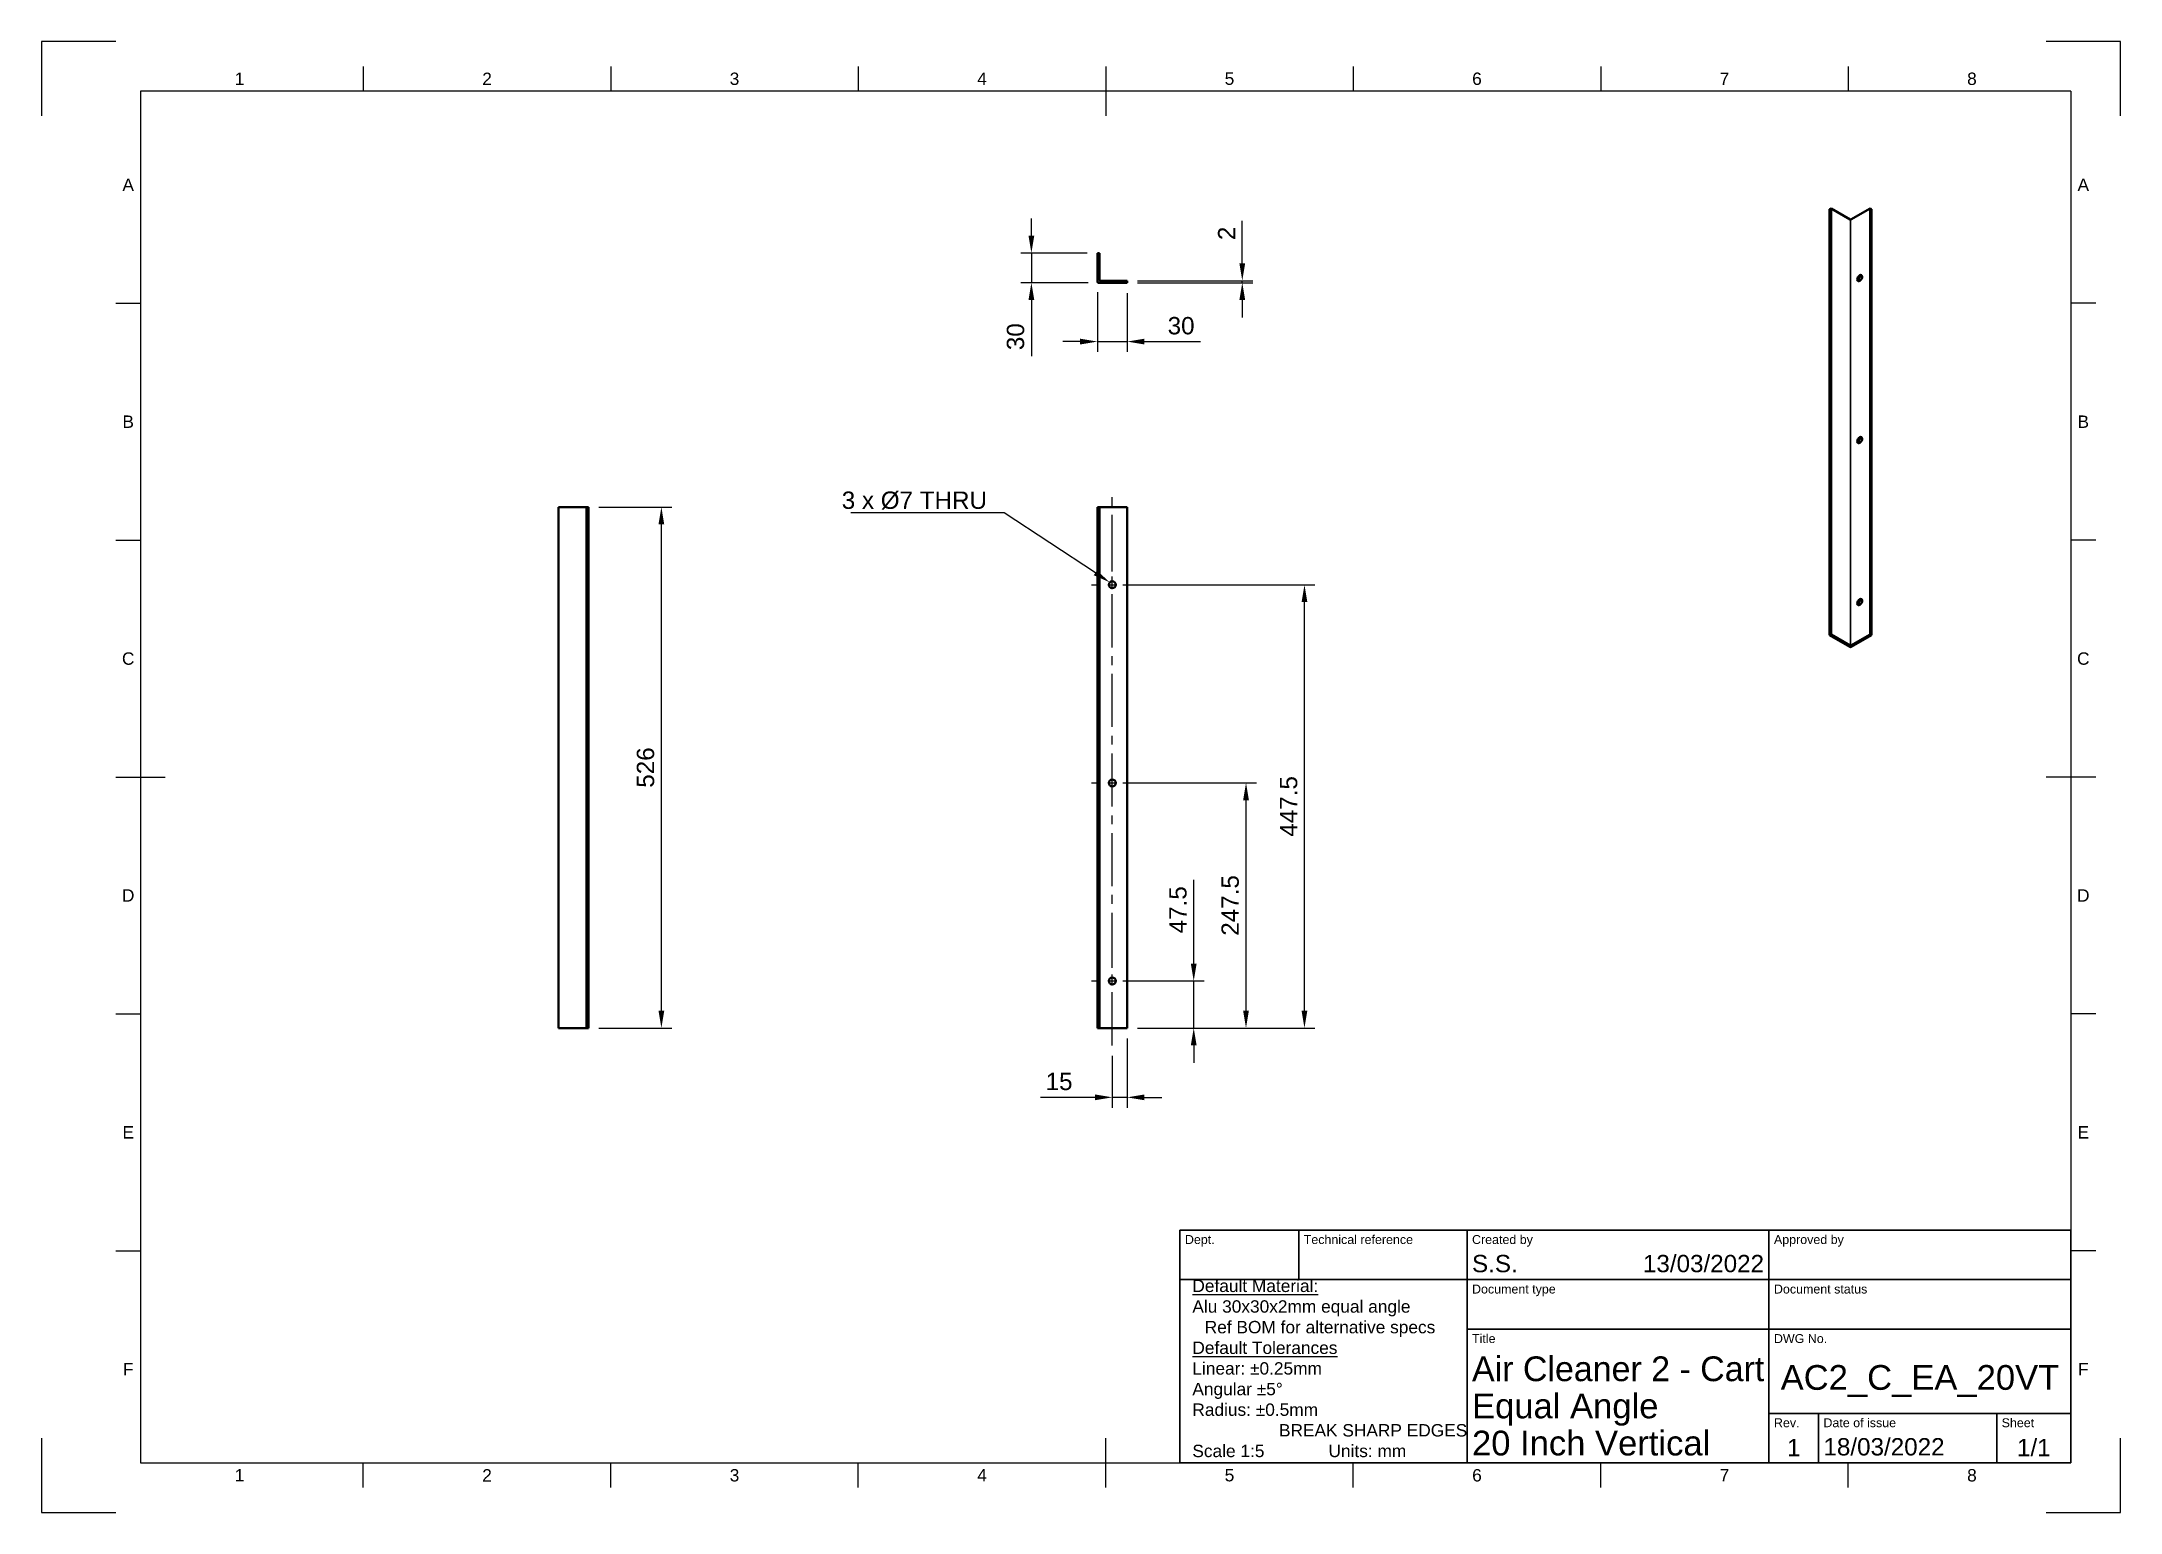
# Model space of a CAD drawing. Header units: millimetres. Extents: x 0 to 420, y 0 to 297.
import ezdxf
from ezdxf import colors
from ezdxf.entities.mleader import LeaderData, LeaderLine
from ezdxf.enums import TextEntityAlignment as Align
from ezdxf.math import Vec2, Vec3

# ---------------------------------------------------------------- set-up
doc = ezdxf.new("R2010")
doc.units = ezdxf.units.MM
doc.header["$LTSCALE"] = 0.75
doc.linetypes.add('CENTER2', pattern=[28.575, 19.05, -3.175, 3.175, -3.175])
for name, color, linetype, lineweight in [('Annotations', 7, 'Continuous', 25), ('Border', 7, 'Continuous', 25), ('Center Lines', 7, 'CENTER2', 25), ('Dimensions', 7, 'Continuous', 25), ('TitleBlock', 7, 'Continuous', 35), ('Visible', 7, 'Continuous', 50), ('Visible Narrow', 7, 'Continuous', 25)]:
    doc.layers.add(name, color=color, linetype=linetype, lineweight=lineweight)
doc.styles.add('FusionTitle', font='arial.ttf')
doc.styles.get("Standard").update_dxf_attribs({"font": 'arial.ttf'})
doc.dimstyles.new('ISO-25', dxfattribs={"dimtxt": 3.5, "dimasz": 3.5, "dimexe": 2.1, "dimexo": 2.1, "dimgap": 1.4, "dimtad": 1, "dimzin": 12, "dimdsep": 46, "dimtxsty": 'Standard', "dimcen": 0, "dimclrd": 256, "dimclre": 256, "dimclrt": 256, "dimazin": 3, "dimtp": 0.1, "dimtm": 0.1, "dimtfac": 0.714286, "dimtmove": 0, "dimatfit": 3, "dimfxl": 1, "dimtzin": 12, "dimarcsym": 0})

# ---------------------------------------------------------------- blocks, each defined once
blk = doc.blocks.new('ISO_A3_SHEET')
at = {"layer": 'Border'}
for p, q in [((65, 292), (65, 287)), ((115, 292), (115, 287)), ((165, 292), (165, 287)), ((215, 292), (215, 282)), ((265, 292), (265, 287)), ((315, 292), (315, 287)), ((365, 292), (365, 287)), ((410, 287), (20, 287)), ((20, 287), (20, 10)), ((410, 287), (410, 10)), ((15, 244.16666), (20, 244.16666)), ((415, 244.16666), (410, 244.16666)), ((15, 196.33333), (20, 196.33333)), ((415, 196.33333), (410, 196.33333)), ((15, 148.5), (25, 148.5)), ((415, 148.5), (405, 148.5)), ((15, 100.66667), (20, 100.66667)), ((415, 100.66667), (410, 100.66667)), ((15, 52.83334), (20, 52.83334)), ((415, 52.83334), (410, 52.83334)), ((215, 5), (215, 15)), ((20, 10), (410, 10)), ((65, 5), (65, 10)), ((115, 5), (115, 10)), ((165, 5), (165, 10)), ((265, 5), (265, 10)), ((315, 5), (315, 10)), ((365, 5), (365, 10))]:
    blk.add_line(p, q, dxfattribs=at)
at = {"layer": 'Defpoints'}
for p, q in [((15, 297), (0, 297)), ((0, 297), (0, 282)), ((420, 297), (405, 297)), ((420, 282), (420, 297)), ((0, 15), (0, 0)), ((420, 0), (420, 15)), ((0, 0), (15, 0)), ((405, 0), (420, 0))]:
    blk.add_line(p, q, dxfattribs=at)
at = {"layer": 'Border', "style": 'FusionTitle'}
for s, p in [('1', (40, 289.5)), ('2', (90, 289.5)), ('3', (140, 289.5)), ('4', (190, 289.5)), ('5', (240, 289.5)), ('6', (290, 289.5)), ('7', (340, 289.5)), ('8', (390, 289.5)), ('A', (17.5, 268.08333)), ('A', (412.5, 268.08333)), ('B', (17.5, 220.25)), ('B', (412.5, 220.25)), ('C', (17.5, 172.41667)), ('C', (412.5, 172.41667)), ('D', (17.5, 124.58334)), ('D', (412.5, 124.58334)), ('E', (17.5, 76.75001)), ('E', (412.5, 76.75001)), ('F', (17.5, 28.91668)), ('F', (412.5, 28.91668)), ('1', (40, 7.5)), ('2', (90, 7.5)), ('3', (140, 7.5)), ('4', (190, 7.5)), ('5', (240, 7.5)), ('6', (290, 7.5)), ('7', (340, 7.5)), ('8', (390, 7.5))]:
    blk.add_text(s, height=2.5, dxfattribs=at).set_placement(p, align=Align.MIDDLE)
blk = doc.blocks.new('ISO_TITLEBLOCK')
at = {"layer": 'TitleBlock'}
for p, q in [((0, 47), (-180, 47)), ((-180, 47), (-180, 0)), ((-156, 37), (-156, 47)), ((-122, 0), (-122, 47)), ((-61, 0), (-61, 47)), ((0, 0), (0, 47)), ((-180, 37), (0, 37)), ((-122, 27), (0, 27)), ((-61, 10), (0, 10)), ((-51, 0), (-51, 10)), ((-15, 0), (-15, 10)), ((-180, 0), (0, 0))]:
    blk.add_line(p, q, dxfattribs=at)
at = {"layer": 'TitleBlock', "style": 'FusionTitle'}
for s, p in [('Dept.', (-179, 46)), ('Technical reference', (-155, 46)), ('Created by', (-121, 46)), ('Approved by', (-60, 46)), ('Document type', (-121, 36)), ('Document status', (-60, 36)), ('Title', (-121, 26)), ('DWG No.', (-60, 26)), ('Rev.', (-60, 9)), ('Date of issue', (-50, 9)), ('Sheet', (-14, 9))]:
    blk.add_text(s, height=1.8, dxfattribs=at).set_placement(p, align=Align.TOP_LEFT)
for tag, height, p in [('DEPT', 3.5, (-179, 42)), ('TECHNICAL_REFERENCE', 3.5, (-155, 42)), ('CREATED_BY', 3.5, (-121, 42)), ('APPROVED_BY', 3.5, (-60, 42)), ('DOCUMENT_TYPE', 3.5, (-121, 32)), ('DOCUMENT_STATUS', 3.5, (-60, 32)), ('TITLE_1', 5, (-121, 21.5)), ('TITLE_2', 5, (-121, 14)), ('TITLE_3', 5, (-121, 6.5)), ('DATE_OF_ISSUE', 3.5, (-50, 5))]:
    blk.add_attdef(tag, text='', height=height, dxfattribs=at).set_placement(p, align=Align.TOP_LEFT)
for tag, p in [('CREATED_DATE', (-62, 42)), ('APPROVED_DATE', (-0.99, 42))]:
    blk.add_attdef(tag, text='', height=3.5, dxfattribs=at).set_placement(p, align=Align.TOP_RIGHT)
for tag, height, p in [('DRAWING_NUMBER', 5, (-30.5, 19.75)), ('REV', 3.5, (-56, 4.85)), ('SHEET', 3.5, (-7.5, 4.85))]:
    blk.add_attdef(tag, text='', height=height, dxfattribs=at).set_placement(p, align=Align.TOP_CENTER)
blk = doc.blocks.new('*D19')
at = {"layer": 'Defpoints', "color": 0, "transparency": 16777216}
for p in [(216.325614, 107.311858), (232.776198, 107.311858), (219.325614, 97.812058)]:
    blk.add_point(p, dxfattribs=at)
at = {"layer": 'Dimensions', "lineweight": -2, "transparency": 16777216}
for p, q in [((232.776198, 110.811858), (232.776198, 127.720487)), ((218.425614, 107.311858), (234.876198, 107.311858)), ((232.776198, 97.812058), (232.776198, 107.311858)), ((221.425614, 97.812058), (234.876198, 97.812058)), ((232.776198, 94.312058), (232.776198, 90.812058))]:
    blk.add_line(p, q, dxfattribs=at)
at = {"layer": 'Dimensions', "transparency": 16777216}
for points in [[(232.192864, 110.811858), (233.359531, 110.811858), (232.776198, 107.311858)], [(232.192864, 94.312058), (233.359531, 94.312058), (232.776198, 97.812058)]]:
    blk.add_solid(points, dxfattribs=at)
at = {"layer": 'Dimensions', "transparency": 16777216, "insert": (229.596354, 121.691224), "char_height": 3.5, "attachment_point": 5, "rotation": 90}
blk.add_mtext('47.5', dxfattribs=at)
blk = doc.blocks.new('*D20')
at = {"layer": 'Defpoints', "color": 0, "transparency": 16777216}
for p in [(216.325614, 147.311858), (243.338769, 147.311858), (219.325614, 97.812058)]:
    blk.add_point(p, dxfattribs=at)
at = {"layer": 'Dimensions', "lineweight": -2, "transparency": 16777216}
for p, q in [((218.425614, 147.311858), (245.438769, 147.311858)), ((243.338769, 101.312058), (243.338769, 143.811858)), ((221.425614, 97.812058), (245.438769, 97.812058))]:
    blk.add_line(p, q, dxfattribs=at)
at = {"layer": 'Dimensions', "transparency": 16777216}
for points in [[(242.755435, 143.811858), (243.922102, 143.811858), (243.338769, 147.311858)], [(242.755435, 101.312058), (243.922102, 101.312058), (243.338769, 97.812058)]]:
    blk.add_solid(points, dxfattribs=at)
at = {"layer": 'Dimensions', "transparency": 16777216, "insert": (240.151763, 122.561958), "char_height": 3.5, "attachment_point": 5, "rotation": 90}
blk.add_mtext('247.5', dxfattribs=at)
blk = doc.blocks.new('*D21')
at = {"layer": 'Defpoints', "color": 0, "transparency": 16777216}
for p in [(216.325614, 187.311858), (255.145771, 187.311858), (219.325614, 97.812058)]:
    blk.add_point(p, dxfattribs=at)
at = {"layer": 'Dimensions', "lineweight": -2, "transparency": 16777216}
for p, q in [((218.425614, 187.311858), (257.245771, 187.311858)), ((255.145771, 101.312058), (255.145771, 183.811858)), ((221.425614, 97.812058), (257.245771, 97.812058))]:
    blk.add_line(p, q, dxfattribs=at)
at = {"layer": 'Dimensions', "transparency": 16777216}
for points in [[(254.562438, 183.811858), (255.729104, 183.811858), (255.145771, 187.311858)], [(254.562438, 101.312058), (255.729104, 101.312058), (255.145771, 97.812058)]]:
    blk.add_solid(points, dxfattribs=at)
at = {"layer": 'Dimensions', "transparency": 16777216, "insert": (251.965928, 142.561958), "char_height": 3.5, "attachment_point": 5, "rotation": 90}
blk.add_mtext('447.5', dxfattribs=at)
blk = doc.blocks.new('*D22')
at = {"layer": 'Defpoints', "color": 0, "transparency": 16777216}
for p in [(213.325614, 248.509938), (219.325614, 248.309938), (213.325614, 236.424661)]:
    blk.add_point(p, dxfattribs=at)
at = {"layer": 'Dimensions', "lineweight": -2, "transparency": 16777216}
for p, q in [((213.325614, 246.409938), (213.325614, 234.324661)), ((219.325614, 246.209938), (219.325614, 234.324661)), ((209.825614, 236.424661), (206.325614, 236.424661)), ((213.325614, 236.424661), (219.325614, 236.424661)), ((222.825614, 236.424661), (234.124932, 236.424661))]:
    blk.add_line(p, q, dxfattribs=at)
at = {"layer": 'Dimensions', "transparency": 16777216}
for points in [[(209.825614, 237.007995), (209.825614, 235.841328), (213.325614, 236.424661)], [(222.825614, 237.007995), (222.825614, 235.841328), (219.325614, 236.424661)]]:
    blk.add_solid(points, dxfattribs=at)
at = {"layer": 'Dimensions', "transparency": 16777216, "insert": (230.225273, 239.612861), "char_height": 3.5, "attachment_point": 5}
blk.add_mtext('30', dxfattribs=at)
blk = doc.blocks.new('*D23')
at = {"layer": 'Defpoints', "color": 0, "transparency": 16777216}
for p in [(213.325614, 254.309938), (199.973581, 248.309938), (213.525614, 248.309938)]:
    blk.add_point(p, dxfattribs=at)
at = {"layer": 'Dimensions', "lineweight": -2, "transparency": 16777216}
for p, q in [((199.973581, 257.809938), (199.973581, 261.309938)), ((211.225614, 254.309938), (197.873581, 254.309938)), ((199.973581, 254.309938), (199.973581, 248.309938)), ((211.425614, 248.309938), (197.873581, 248.309938)), ((199.973581, 244.809938), (199.973581, 233.51062))]:
    blk.add_line(p, q, dxfattribs=at)
at = {"layer": 'Dimensions', "transparency": 16777216}
for points in [[(199.390247, 257.809938), (200.556914, 257.809938), (199.973581, 254.309938)], [(199.390247, 244.809938), (200.556914, 244.809938), (199.973581, 248.309938)]]:
    blk.add_solid(points, dxfattribs=at)
at = {"layer": 'Dimensions', "transparency": 16777216, "insert": (196.785382, 237.410279), "char_height": 3.5, "attachment_point": 5, "rotation": 90}
blk.add_mtext('30', dxfattribs=at)
blk = doc.blocks.new('*D24')
at = {"layer": 'Defpoints', "color": 0, "transparency": 16777216}
for p in [(110.466224, 203.012058), (125.219813, 203.012058), (110.466224, 97.812058)]:
    blk.add_point(p, dxfattribs=at)
at = {"layer": 'Dimensions', "lineweight": -2, "transparency": 16777216}
for p, q in [((112.566224, 203.012058), (127.319813, 203.012058)), ((125.219813, 101.312058), (125.219813, 199.512058)), ((112.566224, 97.812058), (127.319813, 97.812058))]:
    blk.add_line(p, q, dxfattribs=at)
at = {"layer": 'Dimensions', "transparency": 16777216}
for points in [[(124.636479, 199.512058), (125.803146, 199.512058), (125.219813, 203.012058)], [(124.636479, 101.312058), (125.803146, 101.312058), (125.219813, 97.812058)]]:
    blk.add_solid(points, dxfattribs=at)
at = {"layer": 'Dimensions', "transparency": 16777216, "insert": (122.032807, 150.412058), "char_height": 3.5, "attachment_point": 5, "rotation": 90}
blk.add_mtext('526', dxfattribs=at)
blk = doc.blocks.new('*U13')
at = {"layer": 'Center Lines', "color": 0, "ltscale": 0.75, "transparency": 16777216}
blk.add_line((0, -56.1), (0, 56.1), dxfattribs=at)
blk = doc.blocks.new('*D25')
at = {"layer": 'Defpoints', "color": 0, "transparency": 16777216}
for p in [(219.325614, 97.812058), (216.325614, 94.312058), (216.325614, 83.812058)]:
    blk.add_point(p, dxfattribs=at)
at = {"layer": 'Dimensions', "lineweight": -2, "transparency": 16777216}
for p, q in [((219.325614, 95.712058), (219.325614, 81.712058)), ((216.325614, 92.212058), (216.325614, 81.712058)), ((212.825614, 83.812058), (201.815178, 83.812058)), ((219.325614, 83.812058), (216.325614, 83.812058)), ((222.825614, 83.812058), (226.325614, 83.812058))]:
    blk.add_line(p, q, dxfattribs=at)
at = {"layer": 'Dimensions', "transparency": 16777216}
for points in [[(212.825614, 84.395392), (212.825614, 83.228725), (216.325614, 83.812058)], [(222.825614, 84.395392), (222.825614, 83.228725), (219.325614, 83.812058)]]:
    blk.add_solid(points, dxfattribs=at)
at = {"layer": 'Dimensions', "transparency": 16777216, "insert": (205.570396, 86.999064), "char_height": 3.5, "attachment_point": 5}
blk.add_mtext('15', dxfattribs=at)
blk = doc.blocks.new('*D26')
at = {"layer": 'Defpoints', "color": 0, "transparency": 16777216}
for p in [(219.325614, 248.709938), (219.325614, 248.309938), (242.584944, 248.709938)]:
    blk.add_point(p, dxfattribs=at)
at = {"layer": 'Dimensions', "lineweight": -2, "transparency": 16777216}
for p, q in [((242.584944, 252.209938), (242.584944, 260.828151)), ((221.425614, 248.709938), (244.684944, 248.709938)), ((221.425614, 248.309938), (244.684944, 248.309938)), ((242.584944, 248.309938), (242.584944, 248.709938)), ((242.584944, 244.809938), (242.584944, 241.309938))]:
    blk.add_line(p, q, dxfattribs=at)
at = {"layer": 'Dimensions', "transparency": 16777216}
for points in [[(242.001611, 252.209938), (243.168278, 252.209938), (242.584944, 248.709938)], [(242.001611, 244.809938), (243.168278, 244.809938), (242.584944, 248.309938)]]:
    blk.add_solid(points, dxfattribs=at)
at = {"layer": 'Dimensions', "transparency": 16777216, "insert": (239.427782, 258.269044), "char_height": 3.5, "attachment_point": 5, "rotation": 90}
blk.add_mtext('2', dxfattribs=at)
blk = doc.blocks.new('*U16')
at = {"layer": 'Center Lines', "color": 0, "ltscale": 0.75, "transparency": 16777216}
for p, q in [((0, 2.678906), (0, 4.2)), ((-4.2, 0), (-2.678906, 0)), ((2.678906, 0), (4.2, 0)), ((0, -4.2), (0, -2.678906))]:
    blk.add_line(p, q, dxfattribs=at)
at = {"layer": 'Center Lines', "color": 0, "linetype": 'Continuous', "ltscale": 0.75, "transparency": 16777216}
for p, q in [((-0.892969, 0), (0.892969, 0)), ((0, -0.892969), (0, 0.892969))]:
    blk.add_line(p, q, dxfattribs=at)
blk = doc.blocks.new('*U17')
at = {"layer": 'Center Lines', "color": 0, "ltscale": 0.75, "transparency": 16777216}
for p, q in [((0, 2.678906), (0, 4.2)), ((-4.2, 0), (-2.678906, 0)), ((2.678906, 0), (4.2, 0)), ((0, -4.2), (0, -2.678906))]:
    blk.add_line(p, q, dxfattribs=at)
at = {"layer": 'Center Lines', "color": 0, "linetype": 'Continuous', "ltscale": 0.75, "transparency": 16777216}
for p, q in [((-0.892969, 0), (0.892969, 0)), ((0, -0.892969), (0, 0.892969))]:
    blk.add_line(p, q, dxfattribs=at)
blk = doc.blocks.new('*U18')
at = {"layer": 'Center Lines', "color": 0, "ltscale": 0.75, "transparency": 16777216}
for p, q in [((0, 2.678906), (0, 4.2)), ((-4.2, 0), (-2.678906, 0)), ((2.678906, 0), (4.2, 0)), ((0, -4.2), (0, -2.678906))]:
    blk.add_line(p, q, dxfattribs=at)
at = {"layer": 'Center Lines', "color": 0, "linetype": 'Continuous', "ltscale": 0.75, "transparency": 16777216}
for p, q in [((-0.892969, 0), (0.892969, 0)), ((0, -0.892969), (0, 0.892969))]:
    blk.add_line(p, q, dxfattribs=at)

msp = doc.modelspace()

# ---------------------------------------------------------------- linework, layer by layer
at = {"layer": 'Visible', "extrusion": (0, 0.817547, -0.575862)}
for p, q in [((361.5326, 263.294525, -30.059088), (361.249758, 263.131647, -30.290325)), ((361.249758, 263.131647, -30.290325), (361.249758, 177.125689, 30.290325)), ((365.421688, 261.054949, -33.2386), (361.5326, 263.294525, -30.059088)), ((361.5326, 177.288568, 30.521563), (361.5326, 263.294525, -30.059088)), ((365.563109, 261.054949, -33.2386), (369.452196, 263.294525, -30.059088)), ((369.452196, 263.294525, -30.059088), (369.452196, 177.288568, 30.521563)), ((369.735039, 263.131647, -30.290325), (369.452196, 263.294525, -30.059088)), ((369.735039, 177.125689, 30.290325), (369.735039, 263.131647, -30.290325)), ((361.249758, 177.125689, 30.290325), (361.5326, 177.288568, 30.521563)), ((365.350977, 174.763954, 26.937385), (361.249758, 177.125689, 30.290325)), ((365.421688, 175.048991, 27.342051), (361.5326, 177.288568, 30.521563)), ((365.563109, 175.048991, 27.342051), (369.452196, 177.288568, 30.521563)), ((369.735039, 177.125689, 30.290325), (365.63382, 174.763954, 26.937385)), ((369.452196, 177.288568, 30.521563), (369.735039, 177.125689, 30.290325))]:
    msp.add_line(p, q, dxfattribs=at)
at = {"layer": 'Visible', "extrusion": (0, 2.966e-13, -1)}
for p, q in [((213.325614, 254.309938, 52.6), (213.725614, 254.309938, 52.6)), ((213.325614, 248.509938, 52.6), (213.325614, 254.309938, 52.6)), ((213.725614, 248.809938, 52.6), (213.725614, 254.309938, 52.6)), ((219.325614, 248.309938, 52.6), (213.525614, 248.309938, 52.6)), ((213.825614, 248.709938, 52.6), (219.325614, 248.709938, 52.6)), ((219.325614, 248.709938, 52.6), (219.325614, 248.309938, 52.6))]:
    msp.add_line(p, q, dxfattribs=at)
at = {"layer": 'Visible', "extrusion": (0, 1, 0)}
for p, q in [((109.966224, 203.012058, -2.6), (104.466224, 203.012058, -2.6)), ((104.466224, 97.812058, -2.6), (104.466224, 203.012058, -2.6)), ((110.066224, 203.012058, 3), (110.066224, 97.812058, 3)), ((110.466224, 203.012058, 3), (110.066224, 203.012058, 3)), ((110.466224, 97.812058, 3), (110.466224, 203.012058, 3)), ((213.725614, 203.012058, 3), (213.325614, 203.012058, 3)), ((213.325614, 203.012058, 3), (213.325614, 97.812058, 3)), ((213.725614, 97.812058, 3), (213.725614, 203.012058, 3)), ((213.825614, 203.012058, -2.6), (219.325614, 203.012058, -2.6)), ((219.325614, 203.012058, -2.6), (219.325614, 97.812058, -2.6)), ((109.966224, 97.812058, -2.6), (104.466224, 97.812058, -2.6)), ((110.066224, 97.812058, 3), (110.466224, 97.812058, 3)), ((213.325614, 97.812058, 3), (213.725614, 97.812058, 3)), ((213.825614, 97.812058, -2.6), (219.325614, 97.812058, -2.6))]:
    msp.add_line(p, q, dxfattribs=at)
at = {"layer": 'Visible', "extrusion": (-0.707107, 0.407196, 0.578093)}
for centre in [(-399.294842, 93.553362, -171.406703), (-370.95593, 121.782886, -171.406703), (-342.617018, 150.012411, -171.406703)]:
    msp.add_circle(centre, 0.7, dxfattribs=at)
at = {"layer": 'Visible'}
for centre in [(216.325614, 187.311858, -2.6), (216.325614, 147.311858, -2.6), (216.325614, 107.311858, -2.6)]:
    msp.add_circle(centre, 0.7, dxfattribs=at)
at = {"layer": 'Visible', "extrusion": (0, 0.817547, -0.575862)}
for centre, radius in [((-365.492398, 123.228135, 232.56556), 0.1), ((-365.492398, 122.803871, 127.36556), 0.2)]:
    msp.add_arc(centre, radius, 225, 315, dxfattribs=at)
at = {"layer": 'Visible', "extrusion": (0, 2.966e-13, -1)}
msp.add_arc((-213.525614, 248.509938, -52.6), 0.2, 270, 0, dxfattribs=at)
at = {"layer": 'Visible'}
msp.add_arc((213.825614, 248.809938, 52.6), 0.1, 180, 270, dxfattribs=at)
at = {"layer": 'Visible', "extrusion": (0.707107, -0.407196, -0.578093)}
for centre in [(399.294842, 93.553362, 171.806703), (370.95593, 121.782886, 171.806703), (342.617018, 150.012411, 171.806703)]:
    msp.add_arc(centre, 0.7, 203.78351, 336.21649, dxfattribs=at)
at = {"layer": 'Visible', "extrusion": (0, 1, 0)}
for centre, start, end in [((-109.966224, -2.5, 203.012058), 180, 270), ((-213.825614, -2.5, 203.012058), 270, 0)]:
    msp.add_arc(centre, 0.1, start, end, dxfattribs=at)
at = {"layer": 'Visible', "extrusion": (-6.2e-15, -0.817547, 0.575862)}
msp.add_arc((365.492398, 123.228135, -127.36556), 0.1, 225, 315, dxfattribs=at)
at = {"layer": 'Visible', "extrusion": (-5.63e-14, -1, 4.76e-14)}
msp.add_arc((109.966224, -2.5, -97.812058), 0.1, 270, 0, dxfattribs=at)
at = {"layer": 'Visible', "extrusion": (4.76e-14, -1, 5.63e-14)}
msp.add_arc((213.825614, -2.5, -97.812058), 0.1, 180, 270, dxfattribs=at)
at = {"layer": 'Visible Narrow', "extrusion": (0, 0.817547, -0.575862)}
for p, q in [((365.421688, 261.054949, -33.2386), (365.421688, 175.048991, 27.342051)), ((365.563109, 175.048991, 27.342051), (365.563109, 261.054949, -33.2386))]:
    msp.add_line(p, q, dxfattribs=at)

# ---------------------------------------------------------------- block references
at = {"layer": 'Border'}
msp.add_blockref('ISO_A3_SHEET', (0, 0), dxfattribs=at)
at = {"layer": 'Center Lines', "ltscale": 0.75}
for name, p in [('*U13', (216.325614, 150.412058)), ('*U18', (216.325614, 187.311858)), ('*U17', (216.325614, 147.311858)), ('*U16', (216.325614, 107.311858))]:
    msp.add_blockref(name, p, dxfattribs=at)
at = {"layer": 'TitleBlock'}
ref = msp.add_blockref('ISO_TITLEBLOCK', (410, 10), dxfattribs=at)
ref.add_attrib('DATE_OF_ISSUE', '18/03/2022', dxfattribs={"height": 3.5, "style": 'FusionTitle'}).set_placement((360, 15), align=Align.TOP_LEFT)
ref.add_attrib('REV', '1', dxfattribs={"height": 3.5, "style": 'FusionTitle'}).set_placement((354, 14.85), align=Align.TOP_CENTER)
ref.add_attrib('TITLE_3', '20 Inch Vertical', dxfattribs={"height": 5, "style": 'FusionTitle'}).set_placement((289, 16.5), align=Align.TOP_LEFT)
ref.add_attrib('CREATED_DATE', '13/03/2022', dxfattribs={"height": 3.5, "style": 'FusionTitle'}).set_placement((348, 52), align=Align.TOP_RIGHT)
ref.add_attrib('SHEET', '1/1', dxfattribs={"height": 3.5, "style": 'FusionTitle'}).set_placement((402.5, 14.85), align=Align.TOP_CENTER)
ref.add_attrib('TITLE_2', 'Equal Angle', dxfattribs={"height": 5, "style": 'FusionTitle'}).set_placement((289, 24), align=Align.TOP_LEFT)
ref.add_attrib('DRAWING_NUMBER', 'AC2_C_EA_20VT', dxfattribs={"height": 5, "style": 'FusionTitle'}).set_placement((379.5, 29.751432), align=Align.TOP_CENTER)
ref.add_attrib('TITLE_1', 'Air Cleaner 2 - Cart', dxfattribs={"height": 5, "style": 'FusionTitle', "width": 0.98161}).set_placement((289, 31.5), align=Align.TOP_LEFT)
ref.add_attrib('CREATED_BY', 'S.S.', dxfattribs={"height": 3.5, "style": 'FusionTitle'}).set_placement((289, 52), align=Align.TOP_LEFT)

# ---------------------------------------------------------------- texts
at = {"layer": 'Annotations', "insert": (230, 47), "char_height": 2.5, "attachment_point": 1}
msp.add_mtext_dynamic_manual_height_columns('\\pi-2.5,l5;{\\LDefault Material: ^J}Alu 30x30x2mm equal angle\\P\\pi2.5,l2.5;Ref BOM for alternative specs\\P\\pi-2.5,l5;{\\LDefault Tolerances^J}Linear: ±0.25mm ^JAngular ±5° ^JRadius: ±0.5mm\\P^I^IBREAK SHARP EDGES\\P\\pi0,l2.5;Scale 1:5^I^IUnits: mm', width=58, gutter_width=17.5, heights=[0], dxfattribs=at)

# ---------------------------------------------------------------- dimensions: what is measured, and where the dimension line sits
at = {"layer": 'Dimensions'}
for base, p1, p2, angle, picture, middle in [((199.973581, 248.309938), (213.325614, 254.309938), (213.525614, 248.309938), 270, '*D23', (199.973581, 237.410279)), ((213.325614, 236.424661), (219.325614, 248.309938), (213.325614, 248.509938), 180, '*D22', (230.225273, 236.424661)), ((255.145771, 187.311858), (219.325614, 97.812058), (216.325614, 187.311858), 90, '*D21', (255.145771, 142.561958)), ((243.338769, 147.311858), (219.325614, 97.812058), (216.325614, 147.311858), 90, '*D20', (243.338769, 122.561958)), ((232.776198, 107.311858), (219.325614, 97.812058), (216.325614, 107.311858), 90, '*D19', (232.776198, 121.691224))]:
    dim = msp.add_linear_dim(base=base, p1=p1, p2=p2, angle=angle, dimstyle='ISO-25', override={"dimlfac": 5}, dxfattribs=at)
    dim.commit()
    dim.dimension.update_dxf_attribs({"geometry": picture, "text_midpoint": middle, "dimtype": 160})
for p1, p2, distance, picture, middle in [((219.325614, 248.309938), (219.325614, 248.709938), -23.25933, '*D26', (239.427782, 258.269044)), ((110.466224, 97.812058), (110.466224, 203.012058), -14.753589, '*D24', (122.032807, 150.412058))]:
    dim = msp.add_aligned_dim(p1=p1, p2=p2, distance=distance, dimstyle='ISO-25', override={"dimlfac": 5, "dimclrd": 256, "dimclre": 256}, dxfattribs=at)
    dim.commit()
    dim.dimension.update_dxf_attribs({"geometry": picture, "text_midpoint": middle})
dim = msp.add_linear_dim(base=(216.325614, 83.812058), p1=(219.325614, 97.812058), p2=(216.325614, 94.312058), dimstyle='ISO-25', override={"dimlfac": 5, "dimclrd": 256, "dimclre": 256}, dxfattribs=at)
dim.commit()
dim.dimension.update_dxf_attribs({"geometry": '*D25', "text_midpoint": (205.570396, 86.999064)})

# ---------------------------------------------------------------- leaders
at = {"layer": 'Annotations'}
ml = msp.add_multileader_mtext('Standard', dxfattribs=at)
ml.set_content('3 x %%C7 THRU', color=256)
ml.set_leader_properties()
ml.build(insert=Vec2(0, 0))
ml.multileader.update_dxf_attribs({"text_left_attachment_type": 5, "text_right_attachment_type": 5, "dogleg_length": 3.5, "arrow_head_size": 3.5})
ctx = ml.context
ctx.base_point, ctx.char_height, ctx.arrow_head_size, ctx.landing_gap_size, ctx.plane_origin = Vec3(162.261484, 201.816854), 3.5, 3.5, 0, Vec3(215.662095, 187.534886)
ctx.left_attachment, ctx.right_attachment, ctx.text_align_type = 5, 5, 2
notes = []
notes.append((ctx, [(0, (1, 1, 0), (194.503981, 201.816854), (-1, 0), 3.5, [(0, [(215.823697, 187.799792)], 0, [])])]))
ctx.mtext.insert, ctx.mtext.alignment, ctx.mtext.flow_direction = Vec3(191.003981, 206.145776), 3, 5
for ctx, leaders in notes:
    for number, flags, end, landing, length, lines in leaders:
        leader = LeaderData()
        leader.index, (leader.has_last_leader_line, leader.has_dogleg_vector, leader.attachment_direction) = number, flags
        leader.last_leader_point, leader.dogleg_vector, leader.dogleg_length = Vec3(end), Vec3(landing), length
        for number, points, colour, breaks in lines:
            line = LeaderLine()
            line.index, line.vertices, line.color, line.breaks = number, Vec3.list(points), colors.encode_raw_color(colour), breaks
            leader.lines.append(line)
        ctx.leaders.append(leader)

doc.saveas('drawing.dxf')
